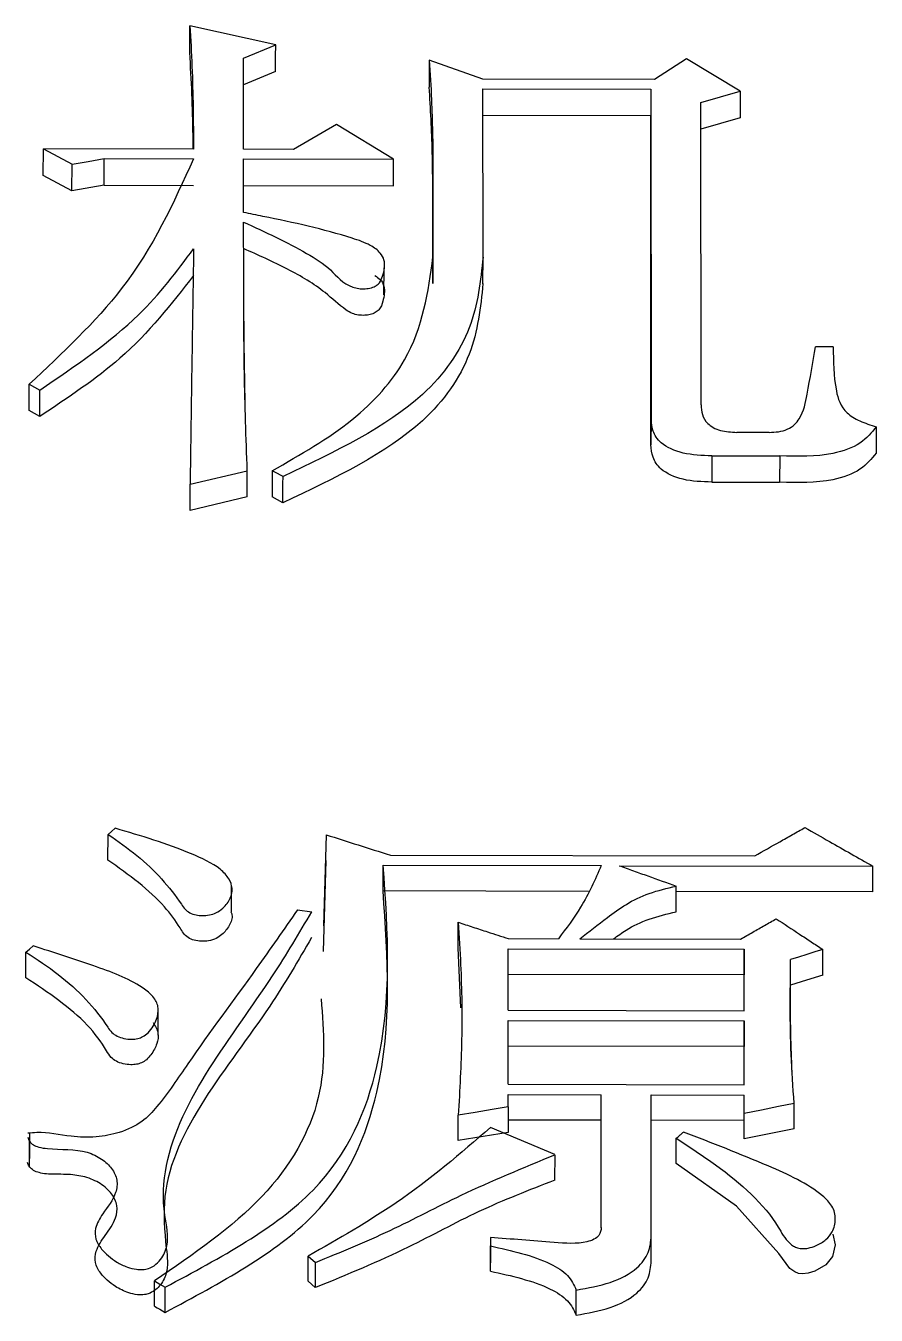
# Model space of a CAD drawing. Header units: millimetres. Extents: x 2451 to 4400, y 944 to 2322.
# Drawn here: x 2895.18 to 2897.754, y 2092.07 to 2095.974 of the extents above; entities that cross this region are included whole.
import ezdxf

# ---------------------------------------------------------------- set-up
doc = ezdxf.new("R2010")
doc.units = ezdxf.units.MM

msp = doc.modelspace()

# ---------------------------------------------------------------- linework, layer by layer
at = {"color": 7, "linetype": 'Continuous', "lineweight": 25}
for p, q in [((2895.9361, 2095.916), (2895.6764, 2095.9736)), ((2895.8387, 2095.8761), (2895.9361, 2095.916)), ((2895.8389, 2095.5999), (2895.8387, 2095.8761)), ((2896.4012, 2095.8693), (2896.401, 2095.7882)), ((2896.5635, 2095.8116), (2896.4012, 2095.8693)), ((2897.1801, 2095.8736), (2897.0827, 2095.8107)), ((2897.3424, 2095.7757), (2897.1801, 2095.8736)), ((2895.9358, 2095.8348), (2895.8385, 2095.795)), ((2897.0827, 2095.8107), (2896.5635, 2095.8116)), ((2896.5635, 2095.7829), (2897.0719, 2095.782)), ((2896.5638, 2095.2734), (2896.5635, 2095.7829)), ((2897.0719, 2095.782), (2897.0717, 2095.701)), ((2897.0719, 2095.782), (2897.0724, 2094.7847)), ((2897.2234, 2095.7414), (2897.3424, 2095.7757)), ((2897.2238, 2094.8258), (2897.2234, 2095.7414)), ((2897.0717, 2095.701), (2896.5633, 2095.702)), ((2897.0721, 2094.705), (2897.0717, 2095.701)), ((2897.3421, 2095.6948), (2897.2231, 2095.6605)), ((2896.1201, 2095.6744), (2895.9903, 2095.5996)), ((2896.2932, 2095.5701), (2896.1201, 2095.6744)), ((2895.2328, 2095.5203), (2895.2331, 2095.601)), ((2895.2331, 2095.601), (2895.3197, 2095.5546)), ((2895.6874, 2095.6001), (2895.2331, 2095.601)), ((2895.4167, 2095.4911), (2895.417, 2095.5717)), ((2895.417, 2095.5717), (2895.6874, 2095.5712)), ((2895.9903, 2095.5996), (2895.8389, 2095.5999)), ((2895.8389, 2095.571), (2896.2932, 2095.5701)), ((2895.8389, 2095.4086), (2895.8389, 2095.571)), ((2895.3194, 2095.4739), (2895.3197, 2095.5546)), ((2896.4122, 2095.5525), (2896.4119, 2095.4719)), ((2896.4122, 2095.5525), (2896.4123, 2095.2736)), ((2895.3194, 2095.4739), (2895.2328, 2095.5203)), ((2895.4167, 2095.4911), (2895.3194, 2095.4739)), ((2895.4167, 2095.4911), (2895.6872, 2095.4906)), ((2895.8389, 2095.4903), (2896.2929, 2095.4894)), ((2896.4121, 2095.1933), (2896.4119, 2095.4719)), ((2896.4123, 2095.2736), (2896.4121, 2095.1933)), ((2896.5635, 2095.192), (2896.5638, 2095.2728)), ((2896.2637, 2095.1594), (2896.264, 2095.2405)), ((2897.624, 2095.0019), (2897.5699, 2095.002)), ((2895.1899, 2094.8088), (2895.1902, 2094.8886)), ((2895.1902, 2094.8886), (2895.2226, 2094.8709)), ((2895.2223, 2094.7911), (2895.1899, 2094.8088)), ((2897.0724, 2094.7847), (2897.0721, 2094.705)), ((2897.7539, 2094.7598), (2897.7536, 2094.6801)), ((2897.4294, 2094.7426), (2897.332, 2094.7428)), ((2897.2563, 2094.6718), (2897.2561, 2094.5922)), ((2897.2563, 2094.6718), (2897.4619, 2094.6714)), ((2897.4619, 2094.6714), (2897.4616, 2094.5919)), ((2895.677, 2094.5855), (2895.8501, 2094.6268)), ((2897.2561, 2094.5922), (2897.4616, 2094.5919)), ((2895.6768, 2094.5061), (2895.677, 2094.5855)), ((2895.8499, 2094.5474), (2895.6768, 2094.5061)), ((2895.958, 2094.5294), (2895.9256, 2094.5472)), ((2895.4284, 2093.4479), (2895.4286, 2093.5259)), ((2896.0885, 2093.5246), (2896.0804, 2093.2487)), ((2896.2832, 2093.463), (2897.3865, 2093.461)), ((2896.0882, 2093.4466), (2896.0801, 2093.1712)), ((2896.2613, 2093.3545), (2896.2616, 2093.4324)), ((2896.2616, 2093.4324), (2896.9213, 2093.4311)), ((2896.9755, 2093.431), (2897.7435, 2093.4296)), ((2895.8025, 2093.2913), (2895.8028, 2093.37)), ((2896.8829, 2093.3533), (2896.2613, 2093.3545)), ((2897.1484, 2093.2915), (2897.1486, 2093.3693)), ((2897.7433, 2093.3517), (2897.1486, 2093.3528)), ((2896.002, 2093.2976), (2896.0452, 2093.2913)), ((2896.4885, 2093.182), (2896.4888, 2093.2597)), ((2896.6402, 2093.2101), (2896.7917, 2093.2098)), ((2896.8566, 2093.2097), (2897.3433, 2093.2088)), ((2895.1797, 2093.092), (2895.18, 2093.1696)), ((2896.4969, 2093.0012), (2896.4885, 2093.182)), ((2896.6402, 2093.1792), (2897.3542, 2093.1779)), ((2896.6403, 2092.9934), (2896.6402, 2093.1792)), ((2897.3542, 2093.1779), (2897.3539, 2093.1003)), ((2897.3542, 2092.9921), (2897.3542, 2093.1779)), ((2897.4947, 2093.1157), (2897.4948, 2093.1467)), ((2897.3539, 2093.1003), (2896.64, 2093.1016)), ((2897.3539, 2092.9921), (2897.3539, 2093.1003)), ((2895.5806, 2092.9175), (2895.5809, 2092.9957)), ((2896.6403, 2092.9934), (2897.3542, 2092.9921)), ((2896.6403, 2092.9624), (2897.3542, 2092.9611)), ((2896.6403, 2092.7694), (2896.6403, 2092.9624)), ((2897.3542, 2092.9611), (2897.354, 2092.8838)), ((2897.3543, 2092.7681), (2897.3542, 2092.9611)), ((2897.354, 2092.8838), (2896.64, 2092.8851)), ((2897.354, 2092.7681), (2897.354, 2092.8838)), ((2896.6403, 2092.7694), (2897.3543, 2092.7681)), ((2896.6403, 2092.7382), (2896.9216, 2092.7376)), ((2896.6403, 2092.7007), (2896.6403, 2092.7382)), ((2896.9213, 2092.6606), (2896.9216, 2092.7376)), ((2896.9217, 2092.3359), (2896.9216, 2092.7376)), ((2897.073, 2092.7374), (2897.3543, 2092.7368)), ((2897.0731, 2092.3104), (2897.073, 2092.7374)), ((2897.3543, 2092.6806), (2897.3543, 2092.7368)), ((2896.6403, 2092.7007), (2896.6401, 2092.6237)), ((2897.354, 2092.6037), (2897.3543, 2092.6806)), ((2896.4887, 2092.599), (2896.4889, 2092.6759)), ((2896.9213, 2092.6606), (2896.6401, 2092.6611)), ((2896.9214, 2092.335), (2896.9213, 2092.6606)), ((2897.354, 2092.6598), (2897.0728, 2092.6603)), ((2897.354, 2092.6037), (2897.354, 2092.6598)), ((2895.1908, 2092.6217), (2895.1906, 2092.5449)), ((2896.781, 2092.5564), (2896.5864, 2092.6381)), ((2895.1906, 2092.5201), (2895.1908, 2092.5969)), ((2896.7816, 2092.4792), (2896.7818, 2092.556)), ((2896.5863, 2092.305), (2896.5861, 2092.2286)), ((2896.5863, 2092.305), (2896.5863, 2092.2798)), ((2897.0729, 2092.234), (2897.0731, 2092.3104)), ((2896.0344, 2092.1728), (2896.0347, 2092.2492)), ((2896.0347, 2092.2492), (2896.0563, 2092.2302)), ((2896.5861, 2092.2033), (2896.5863, 2092.2798)), ((2896.0563, 2092.1536), (2896.0566, 2092.2299)), ((2896.5861, 2092.2033), (2896.5861, 2092.2286)), ((2895.5693, 2092.0979), (2895.5695, 2092.1741)), ((2896.056, 2092.1538), (2896.0344, 2092.1728)), ((2895.6017, 2092.0788), (2895.6019, 2092.1551)), ((2896.8457, 2092.0702), (2896.846, 2092.1464))]:
    msp.add_line(p, q, dxfattribs=at)
at = {"color": 7, "linetype": 'Continuous', "lineweight": 25, "flags": 128}
for points in [[(2895.6762, 2095.8924), (2895.6763, 2095.9379), (2895.6764, 2095.9736)], [(2895.9358, 2095.8348), (2895.9359, 2095.8803), (2895.9361, 2095.916)], [(2897.3424, 2095.7757), (2897.3422, 2095.7304), (2897.3421, 2095.6948)], [(2895.3197, 2095.5546), (2895.3683, 2095.5632), (2895.417, 2095.5717)], [(2896.2929, 2095.4894), (2896.2931, 2095.5346), (2896.2932, 2095.5701)], [(2895.2223, 2094.7911), (2895.2224, 2094.826), (2895.2225, 2094.8485), (2895.2226, 2094.8709)], [(2895.8499, 2094.5474), (2895.85, 2094.5919), (2895.8501, 2094.6268)], [(2895.9258, 2094.6267), (2895.9257, 2094.5919), (2895.9256, 2094.5696), (2895.9256, 2094.5472)], [(2895.9583, 2094.6088), (2895.9502, 2094.6133), (2895.9421, 2094.6178), (2895.9339, 2094.6222), (2895.9258, 2094.6267)], [(2895.958, 2094.5294), (2895.9581, 2094.5641), (2895.9582, 2094.5865), (2895.9583, 2094.6088)], [(2895.4286, 2093.5259), (2895.4394, 2093.535), (2895.4502, 2093.5442)], [(2897.7433, 2093.3517), (2897.7434, 2093.3953), (2897.7435, 2093.4296)], [(2895.1799, 2093.1696), (2895.1907, 2093.1788), (2895.2016, 2093.1881)], [(2897.5921, 2093.1774), (2897.5678, 2093.1698), (2897.5435, 2093.1621), (2897.5191, 2093.1544), (2897.4948, 2093.1467)], [(2897.5919, 2093.0999), (2897.592, 2093.1433), (2897.5921, 2093.1774)], [(2897.5919, 2093.0999), (2897.5432, 2093.0845), (2897.4946, 2093.0692)], [(2897.354, 2092.6598), (2897.3542, 2092.703), (2897.3543, 2092.7368)], [(2896.6403, 2092.7007), (2896.5919, 2092.6928), (2896.5404, 2092.6843), (2896.4889, 2092.6759)], [(2897.5057, 2092.7116), (2897.4581, 2092.7018), (2897.4062, 2092.6912), (2897.3543, 2092.6806)], [(2897.5055, 2092.6346), (2897.5056, 2092.6777), (2897.5057, 2092.7116)], [(2896.6401, 2092.6237), (2896.5644, 2092.6114), (2896.4887, 2092.599)], [(2897.1485, 2092.529), (2897.1486, 2092.557), (2897.1487, 2092.5815), (2897.1488, 2092.6059)], [(2897.5055, 2092.6346), (2897.4298, 2092.6191), (2897.354, 2092.6037)], [(2897.6222, 2092.3158), (2897.6299, 2092.2835), (2897.6211, 2092.2476), (2897.601, 2092.2224), (2897.5685, 2092.2031), (2897.548, 2092.197), (2897.5312, 2092.1954), (2897.5184, 2092.1969), (2897.5071, 2092.2011), (2897.4922, 2092.2117), (2897.4591, 2092.257), (2897.3308, 2092.4), (2897.1485, 2092.529), (2897.1485, 2092.529)], [(2895.5695, 2092.1741), (2895.5858, 2092.1646), (2895.6019, 2092.1551)], [(2895.5693, 2092.0979), (2895.5775, 2092.093), (2895.5857, 2092.0882), (2895.6017, 2092.0788)]]:
    msp.add_lwpolyline(points, dxfattribs=at)
at = {"color": 7, "linetype": 'Continuous', "lineweight": 25}
for points, knots in [([(2895.6764, 2095.9736), (2895.6787, 2095.9326), (2895.6834, 2095.8502), (2895.6865, 2095.7257), (2895.6871, 2095.642), (2895.6874, 2095.6001)], [0, 0, 0, 0, 0.3308169, 0.6653894, 1, 1, 1, 1]), ([(2895.6863, 2095.6001), (2895.6862, 2095.6142), (2895.6857, 2095.6702), (2895.6832, 2095.7677), (2895.6785, 2095.8508), (2895.6762, 2095.8924)], [0, 0, 0, 0, 0.143275, 0.571599, 1, 1, 1, 1]), ([(2896.4012, 2095.8693), (2896.4036, 2095.8294), (2896.4079, 2095.7569), (2896.4112, 2095.6513), (2896.4119, 2095.5854), (2896.4122, 2095.5525)], [0, 0, 0, 0, 0.3791836, 0.6895692, 1, 1, 1, 1]), ([(2896.4119, 2095.4719), (2896.4116, 2095.5117), (2896.4108, 2095.5845), (2896.4068, 2095.6899), (2896.4029, 2095.7554), (2896.401, 2095.7882)], [0, 0, 0, 0, 0.375918, 0.687936, 1, 1, 1, 1]), ([(2895.6874, 2095.5712), (2895.6268, 2095.4369), (2895.5179, 2095.1957), (2895.2908, 2094.9829), (2895.1902, 2094.8886)], [0, 0, 0, 0, 0.556811, 1, 1, 1, 1]), ([(2895.839, 2095.3796), (2895.9047, 2095.3491), (2895.9996, 2095.3051), (2896.1065, 2095.2376), (2896.1407, 2095.1895), (2896.1872, 2095.1774), (2896.207, 2095.1768), (2896.226, 2095.1799), (2896.2412, 2095.1868), (2896.2536, 2095.1988), (2896.2631, 2095.2251), (2896.2702, 2095.2561), (2896.2531, 2095.2886), (2896.2207, 2095.3127), (2896.102, 2095.3535), (2895.9702, 2095.382), (2895.8586, 2095.4047), (2895.839, 2095.4087)], [0, 0, 0, 0, 0.209543, 0.302706, 0.395798, 0.412004, 0.428186, 0.444961, 0.461038, 0.475088, 0.504153, 0.574083, 0.604651, 0.646233, 0.701501, 0.94765, 1, 1, 1, 1]), ([(2895.8501, 2094.6268), (2895.8465, 2094.7261), (2895.8401, 2094.9023), (2895.8398, 2095.153), (2895.8392, 2095.304), (2895.839, 2095.3796)], [0, 0, 0, 0, 0.392543, 0.696266, 1, 1, 1, 1]), ([(2895.2226, 2094.8709), (2895.3299, 2094.944), (2895.5203, 2095.0737), (2895.6367, 2095.2301), (2895.6875, 2095.2983)], [0, 0, 0, 0, 0.564151, 1, 1, 1, 1]), ([(2895.6876, 2095.2983), (2895.6863, 2095.2136), (2895.6838, 2095.0535), (2895.6803, 2094.8158), (2895.6781, 2094.6623), (2895.677, 2094.5855)], [0, 0, 0, 0, 0.359303, 0.679648, 1, 1, 1, 1]), ([(2896.2367, 2095.218), (2896.2422, 2095.2141), (2896.2554, 2095.2047), (2896.2691, 2095.1775), (2896.2625, 2095.1461), (2896.2541, 2095.1182), (2896.2383, 2095.1049), (2896.2229, 2095.0992), (2896.205, 2095.0966), (2896.186, 2095.0974), (2896.1658, 2095.1025), (2896.1303, 2095.1255), (2896.0788, 2095.1766), (2895.9731, 2095.2397), (2895.8838, 2095.2792), (2895.8388, 2095.2991)], [0, 0, 0, 0, 0.034268, 0.082278, 0.186458, 0.246156, 0.270401, 0.294761, 0.317751, 0.343591, 0.370378, 0.404227, 0.551168, 0.773384, 1, 1, 1, 1]), ([(2895.9258, 2094.6267), (2896.0109, 2094.6755), (2896.1791, 2094.7718), (2896.3733, 2094.9937), (2896.3976, 2095.168), (2896.4123, 2095.2736)], [0, 0, 0, 0, 0.287344, 0.567754, 1, 1, 1, 1]), ([(2896.5638, 2095.2734), (2896.5564, 2095.2016), (2896.5415, 2095.0572), (2896.3698, 2094.8056), (2896.1155, 2094.684), (2895.9583, 2094.6088)], [0, 0, 0, 0, 0.274101, 0.551296, 1, 1, 1, 1]), ([(2895.6873, 2095.218), (2895.6204, 2095.1316), (2895.5, 2094.9761), (2895.3078, 2094.848), (2895.2223, 2094.7911)], [0, 0, 0, 0, 0.5553249, 1, 1, 1, 1]), ([(2895.844, 2094.833), (2895.8433, 2094.8643), (2895.8408, 2094.976), (2895.8401, 2095.0996), (2895.8396, 2095.1885)], [0, 0, 0, 0, 0.280635, 1, 1, 1, 1]), ([(2896.5635, 2095.1931), (2896.5561, 2095.1214), (2896.5412, 2094.9771), (2896.3695, 2094.7258), (2896.1152, 2094.6044), (2895.958, 2094.5294)], [0, 0, 0, 0, 0.274008, 0.551158, 1, 1, 1, 1]), ([(2897.4294, 2094.7426), (2897.4392, 2094.743), (2897.4588, 2094.7437), (2897.4869, 2094.7518), (2897.5081, 2094.7661), (2897.5345, 2094.801), (2897.5495, 2094.8816), (2897.5618, 2094.9543), (2897.5699, 2095.002)], [0, 0, 0, 0, 0.060271, 0.119774, 0.185648, 0.251104, 0.507362, 1, 1, 1, 1]), ([(2897.624, 2095.0019), (2897.6241, 2094.958), (2897.6244, 2094.8911), (2897.6482, 2094.8097), (2897.7033, 2094.7758), (2897.7369, 2094.7652), (2897.7539, 2094.7598)], [0, 0, 0, 0, 0.4923877, 0.7481706, 0.8725672, 1, 1, 1, 1]), ([(2897.2238, 2094.8258), (2897.2244, 2094.8162), (2897.2255, 2094.7968), (2897.2389, 2094.773), (2897.2596, 2094.7566), (2897.2891, 2094.7451), (2897.3151, 2094.7437), (2897.332, 2094.7428)], [0, 0, 0, 0, 0.24079, 0.483382, 0.613891, 0.747761, 1, 1, 1, 1]), ([(2897.2563, 2094.6718), (2897.2267, 2094.6728), (2897.1687, 2094.6749), (2897.1013, 2094.7057), (2897.0754, 2094.7465), (2897.0734, 2094.772), (2897.0724, 2094.7847)], [0, 0, 0, 0, 0.294497, 0.5757322, 0.789017, 1, 1, 1, 1]), ([(2897.7539, 2094.7598), (2897.74, 2094.7422), (2897.7118, 2094.7067), (2897.6047, 2094.6675), (2897.5167, 2094.6699), (2897.4619, 2094.6714)], [0, 0, 0, 0, 0.268924, 0.544059, 1, 1, 1, 1]), ([(2897.2561, 2094.5922), (2897.2264, 2094.5933), (2897.1685, 2094.5953), (2897.1011, 2094.6261), (2897.0751, 2094.6669), (2897.0731, 2094.6924), (2897.0721, 2094.705)], [0, 0, 0, 0, 0.29468, 0.575963, 0.789151, 1, 1, 1, 1]), ([(2897.7536, 2094.6801), (2897.7397, 2094.6626), (2897.7115, 2094.6271), (2897.6044, 2094.5879), (2897.5165, 2094.5904), (2897.4616, 2094.5919)], [0, 0, 0, 0, 0.268765, 0.543897, 1, 1, 1, 1]), ([(2895.4287, 2093.5259), (2895.4586, 2093.505), (2895.5492, 2093.442), (2895.6194, 2093.3616), (2895.6602, 2093.2997), (2895.6748, 2093.2878), (2895.6938, 2093.2814), (2895.7147, 2093.2792), (2895.736, 2093.281), (2895.7584, 2093.2885), (2895.7818, 2093.3057), (2895.8001, 2093.3311), (2895.8067, 2093.3622), (2895.7958, 2093.3928), (2895.759, 2093.4329), (2895.6758, 2093.4703), (2895.568, 2093.5098), (2895.4896, 2093.5327), (2895.4502, 2093.5442)], [0, 0, 0, 0, 0.117103, 0.353725, 0.376613, 0.395602, 0.414781, 0.431322, 0.450523, 0.470068, 0.496422, 0.543443, 0.584386, 0.625263, 0.671715, 0.773946, 0.886491, 1, 1, 1, 1]), ([(2897.3865, 2093.461), (2897.4118, 2093.4752), (2897.4496, 2093.4966), (2897.5001, 2093.5251), (2897.5253, 2093.5393), (2897.538, 2093.5464)], [0, 0, 0, 0, 0.4999999, 0.7499999, 1, 1, 1, 1]), ([(2897.538, 2093.5464), (2897.5627, 2093.5324), (2897.6093, 2093.506), (2897.6778, 2093.467), (2897.7216, 2093.4421), (2897.7435, 2093.4296)], [0, 0, 0, 0, 0.360725, 0.680362, 1, 1, 1, 1]), ([(2896.0885, 2093.5246), (2896.1209, 2093.5144), (2896.1858, 2093.4938), (2896.2507, 2093.4733), (2896.2832, 2093.463)], [0, 0, 0, 0, 0.499964, 1, 1, 1, 1]), ([(2895.8006, 2093.2915), (2895.8018, 2093.2885), (2895.8077, 2093.2747), (2895.7971, 2093.25), (2895.7791, 2093.2259), (2895.7568, 2093.2102), (2895.7347, 2093.2029), (2895.7111, 2093.2015), (2895.6892, 2093.2045), (2895.6695, 2093.2131), (2895.656, 2093.2268), (2895.637, 2093.2593), (2895.598, 2093.313), (2895.5226, 2093.3813), (2895.46, 2093.4255), (2895.4284, 2093.4479)], [0, 0, 0, 0, 0.020948, 0.099639, 0.170192, 0.207509, 0.245257, 0.277164, 0.310179, 0.342007, 0.379502, 0.420479, 0.58455, 0.790685, 1, 1, 1, 1]), ([(2895.6019, 2092.1551), (2895.7698, 2092.2449), (2896.0994, 2092.4212), (2896.2988, 2092.8993), (2896.2757, 2093.2303), (2896.2616, 2093.4324)], [0, 0, 0, 0, 0.287943, 0.565415, 1, 1, 1, 1]), ([(2896.9213, 2093.4311), (2896.9028, 2093.3887), (2896.8696, 2093.3127), (2896.8156, 2093.2413), (2896.7917, 2093.2098)], [0, 0, 0, 0, 0.557901, 1, 1, 1, 1]), ([(2896.9755, 2093.431), (2896.99, 2093.4259), (2897.019, 2093.4155), (2897.0767, 2093.3949), (2897.1199, 2093.3795), (2897.1486, 2093.3693)], [0, 0, 0, 0, 0.251429, 0.502858, 1, 1, 1, 1]), ([(2895.6017, 2092.0788), (2895.7696, 2092.1685), (2896.0991, 2092.3446), (2896.2986, 2092.822), (2896.2755, 2093.1527), (2896.2613, 2093.3545)], [0, 0, 0, 0, 0.288063, 0.56551, 1, 1, 1, 1]), ([(2896.8566, 2093.2097), (2896.8843, 2093.2312), (2896.9299, 2093.2667), (2896.9957, 2093.3154), (2897.0653, 2093.3498), (2897.1206, 2093.3627), (2897.1486, 2093.3693)], [0, 0, 0, 0, 0.334901, 0.5526, 0.773626, 1, 1, 1, 1]), ([(2895.1854, 2092.609), (2895.1869, 2092.6048), (2895.1898, 2092.5963), (2895.2017, 2092.5856), (2895.2208, 2092.5775), (2895.2762, 2092.5704), (2895.3481, 2092.5752), (2895.4114, 2092.5441), (2895.4425, 2092.5146), (2895.4587, 2092.4791), (2895.4532, 2092.4303), (2895.4159, 2092.3845), (2895.3886, 2092.338), (2895.3892, 2092.3003), (2895.411, 2092.2647), (2895.4448, 2092.2356), (2895.4834, 2092.2163), (2895.5107, 2092.2088), (2895.5334, 2092.2075), (2895.5527, 2092.2112), (2895.5723, 2092.2218), (2895.5942, 2092.2445), (2895.617, 2092.2964), (2895.5918, 2092.3923), (2895.607, 2092.6804), (2895.8585, 2092.9739), (2896.0072, 2093.2267), (2896.0452, 2093.2913)], [0, 0, 0, 0, 0.007532, 0.015045, 0.022339, 0.032492, 0.077586, 0.097853, 0.118059, 0.139007, 0.161063, 0.201244, 0.228029, 0.246597, 0.265098, 0.293546, 0.308249, 0.319175, 0.32621, 0.333308, 0.341053, 0.354197, 0.379104, 0.432719, 0.519875, 0.877276, 1, 1, 1, 1]), ([(2896.002, 2093.2976), (2895.9609, 2093.2381), (2895.8535, 2093.0826), (2895.7044, 2092.8856), (2895.6008, 2092.7276), (2895.5348, 2092.6541), (2895.4684, 2092.622), (2895.3922, 2092.6075), (2895.3065, 2092.6101), (2895.239, 2092.6263), (2895.1951, 2092.6219), (2895.1862, 2092.6211)], [0, 0, 0, 0, 0.208324, 0.544786, 0.696319, 0.752997, 0.810434, 0.859924, 0.910792, 0.98187, 1, 1, 1, 1]), ([(2896.9589, 2093.2095), (2896.9713, 2093.2186), (2897.0025, 2093.2416), (2897.0652, 2093.2719), (2897.1204, 2093.2849), (2897.1483, 2093.2914)], [0, 0, 0, 0, 0.2452667, 0.6180707, 1, 1, 1, 1]), ([(2897.3433, 2093.2088), (2897.3557, 2093.2158), (2897.3799, 2093.2296), (2897.416, 2093.2501), (2897.4397, 2093.2635), (2897.4515, 2093.2703)], [0, 0, 0, 0, 0.342692, 0.671346, 1, 1, 1, 1]), ([(2897.4515, 2093.2703), (2897.4749, 2093.2548), (2897.5101, 2093.2316), (2897.557, 2093.2007), (2897.5804, 2093.1852), (2897.5921, 2093.1774)], [0, 0, 0, 0, 0.5, 0.75, 1, 1, 1, 1]), ([(2896.4888, 2093.2597), (2896.4914, 2093.217), (2896.4986, 2093.099), (2896.5019, 2092.9046), (2896.4932, 2092.7522), (2896.4889, 2092.6759)], [0, 0, 0, 0, 0.221005, 0.610214, 1, 1, 1, 1]), ([(2896.4888, 2093.2597), (2896.5036, 2093.2549), (2896.5332, 2093.2452), (2896.5837, 2093.2286), (2896.6193, 2093.2169), (2896.6402, 2093.2101)], [0, 0, 0, 0, 0.293254, 0.586508, 1, 1, 1, 1]), ([(2895.18, 2093.1696), (2895.2135, 2093.1476), (2895.3149, 2093.0811), (2895.3943, 2092.9946), (2895.4381, 2092.9265), (2895.4554, 2092.9144), (2895.4768, 2092.9074), (2895.4987, 2092.905), (2895.5188, 2092.907), (2895.5365, 2092.9138), (2895.5597, 2092.933), (2895.5761, 2092.9627), (2895.5839, 2092.9994), (2895.5703, 2093.0316), (2895.5143, 2093.0803), (2895.3837, 2093.1305), (2895.266, 2093.1677), (2895.2016, 2093.1881)], [0, 0, 0, 0, 0.118687, 0.359196, 0.382948, 0.402077, 0.42122, 0.441112, 0.455767, 0.470497, 0.490907, 0.548406, 0.590663, 0.633125, 0.674263, 0.821876, 1, 1, 1, 1]), ([(2896.045, 2093.2136), (2896.0047, 2093.1444), (2895.8548, 2092.8867), (2895.5798, 2092.5846), (2895.601, 2092.2993), (2895.6134, 2092.207), (2895.5907, 2092.1642), (2895.5703, 2092.1446), (2895.5534, 2092.1352), (2895.5346, 2092.1315), (2895.5138, 2092.132), (2895.4838, 2092.1393), (2895.4429, 2092.1601), (2895.4075, 2092.1917), (2895.3869, 2092.2293), (2895.3914, 2092.27), (2895.4211, 2092.3135), (2895.4533, 2092.3577), (2895.4585, 2092.4021), (2895.4419, 2092.4388), (2895.4083, 2092.4698), (2895.3613, 2092.4902), (2895.3057, 2092.498), (2895.2605, 2092.4959), (2895.226, 2092.4997), (2895.2065, 2092.5058), (2895.1935, 2092.5154), (2895.187, 2092.5247), (2895.1856, 2092.5304), (2895.1852, 2092.5322)], [0, 0, 0, 0, 0.131658, 0.489856, 0.580865, 0.625975, 0.648579, 0.657626, 0.666758, 0.672977, 0.679171, 0.689698, 0.708198, 0.736548, 0.756172, 0.775948, 0.80565, 0.838545, 0.86016, 0.881776, 0.903777, 0.924709, 0.94361, 0.966266, 0.975088, 0.982531, 0.99002, 0.996791, 1, 1, 1, 1]), ([(2897.5057, 2092.7116), (2897.502, 2092.7609), (2897.4948, 2092.8584), (2897.4935, 2092.9795), (2897.494, 2093.0751), (2897.4945, 2093.1229), (2897.4948, 2093.1467)], [0, 0, 0, 0, 0.33903, 0.669456, 0.834726, 1, 1, 1, 1]), ([(2897.4987, 2092.8091), (2897.4988, 2092.8093), (2897.4992, 2092.8096), (2897.4976, 2092.8475), (2897.4939, 2092.9607), (2897.4944, 2093.0578), (2897.4947, 2093.1157)], [0, 0, 0, 0, 0.049028, 0.109068, 0.468863, 1, 1, 1, 1]), ([(2895.5649, 2092.9564), (2895.5713, 2092.9459), (2895.584, 2092.9252), (2895.5777, 2092.8908), (2895.5634, 2092.864), (2895.5468, 2092.8445), (2895.5315, 2092.8342), (2895.5148, 2092.8292), (2895.4956, 2092.8279), (2895.4742, 2092.8307), (2895.453, 2092.8382), (2895.4352, 2092.8519), (2895.4129, 2092.8909), (2895.3686, 2092.9519), (2895.2808, 2093.0245), (2895.2136, 2093.0694), (2895.1797, 2093.092)], [0, 0, 0, 0, 0.0680461, 0.1331653, 0.2049742, 0.2404727, 0.2675876, 0.2891711, 0.310682, 0.3411009, 0.371791, 0.4026838, 0.4467497, 0.6225505, 0.8097536, 1, 1, 1, 1]), ([(2896.0739, 2093.0276), (2896.0812, 2092.928), (2896.0964, 2092.7232), (2895.9199, 2092.4142), (2895.6874, 2092.2549), (2895.5695, 2092.1741)], [0, 0, 0, 0, 0.318136, 0.654097, 1, 1, 1, 1]), ([(2896.5864, 2092.6381), (2896.4954, 2092.5598), (2896.3314, 2092.4187), (2896.126, 2092.3013), (2896.0347, 2092.2492)], [0, 0, 0, 0, 0.55543, 1, 1, 1, 1]), ([(2897.1488, 2092.6059), (2897.1891, 2092.5795), (2897.3109, 2092.5), (2897.4306, 2092.3925), (2897.4783, 2092.2992), (2897.5026, 2092.2796), (2897.5157, 2092.2734), (2897.5314, 2092.2712), (2897.5512, 2092.2732), (2897.5767, 2092.2817), (2897.6034, 2092.2982), (2897.6251, 2092.3258), (2897.6332, 2092.3611), (2897.6243, 2092.4002), (2897.5628, 2092.4616), (2897.4038, 2092.5345), (2897.2564, 2092.5914), (2897.1704, 2092.6246)], [0, 0, 0, 0, 0.1170235, 0.3535333, 0.40969, 0.4219133, 0.4319578, 0.442101, 0.4536789, 0.4720752, 0.4997704, 0.527463, 0.5683227, 0.6108044, 0.6490141, 0.7951665, 1, 1, 1, 1]), ([(2897.1488, 2092.6059), (2897.1506, 2092.6074), (2897.1551, 2092.6113), (2897.1623, 2092.6176), (2897.1677, 2092.6223), (2897.1704, 2092.6246)], [0, 0, 0, 0, 0.249837, 0.624946, 1, 1, 1, 1]), ([(2896.0566, 2092.2299), (2896.133, 2092.2613), (2896.2859, 2092.324), (2896.513, 2092.4456), (2896.6853, 2092.5164), (2896.7813, 2092.5559)], [0, 0, 0, 0, 0.306697, 0.613648, 1, 1, 1, 1]), ([(2896.7811, 2092.4791), (2896.7029, 2092.4487), (2896.5472, 2092.3881), (2896.3237, 2092.2635), (2896.1518, 2092.1929), (2896.0563, 2092.1536)], [0, 0, 0, 0, 0.309683, 0.616377, 1, 1, 1, 1]), ([(2896.9217, 2092.3359), (2896.9208, 2092.3275), (2896.9194, 2092.3139), (2896.9002, 2092.2992), (2896.856, 2092.2841), (2896.7452, 2092.294), (2896.6495, 2092.3006), (2896.5863, 2092.305)], [0, 0, 0, 0, 0.100834, 0.16221, 0.226726, 0.489604, 1, 1, 1, 1]), ([(2896.846, 2092.1464), (2896.8813, 2092.1526), (2896.9508, 2092.1647), (2897.0295, 2092.2065), (2897.0686, 2092.2591), (2897.0716, 2092.2934), (2897.0731, 2092.3104)], [0, 0, 0, 0, 0.292672, 0.574648, 0.788772, 1, 1, 1, 1]), ([(2896.5863, 2092.2798), (2896.65, 2092.2659), (2896.7378, 2092.2467), (2896.8244, 2092.1929), (2896.8389, 2092.1617), (2896.846, 2092.1464)], [0, 0, 0, 0, 0.572425, 0.789886, 1, 1, 1, 1]), ([(2896.8457, 2092.0702), (2896.8811, 2092.0764), (2896.9505, 2092.0885), (2897.0292, 2092.1302), (2897.0684, 2092.1827), (2897.0714, 2092.217), (2897.0729, 2092.234)], [0, 0, 0, 0, 0.292833, 0.574851, 0.788896, 1, 1, 1, 1]), ([(2896.5861, 2092.2033), (2896.6497, 2092.1895), (2896.7375, 2092.1703), (2896.8242, 2092.1166), (2896.8386, 2092.0855), (2896.8457, 2092.0702)], [0, 0, 0, 0, 0.57259, 0.790015, 1, 1, 1, 1])]:
    msp.add_open_spline(points, degree=3, knots=knots, dxfattribs=at)

doc.saveas('drawing.dxf')
